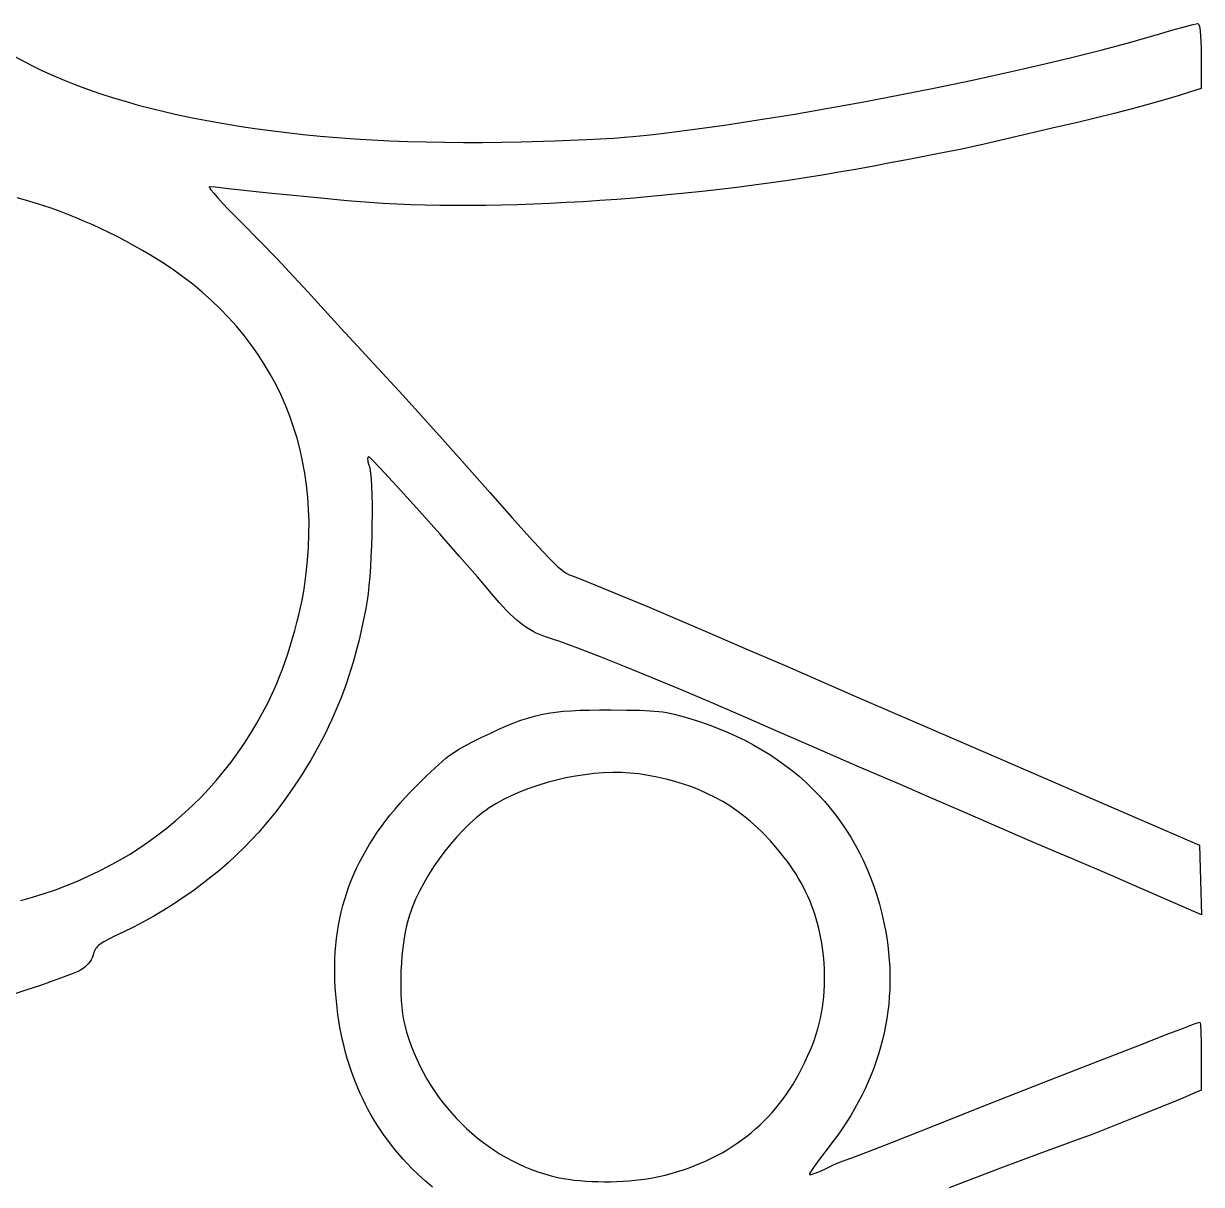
# Model space of a CAD drawing. Extents: x 45 to 6096, y -5796 to 395.
# Drawn here: x 4608 to 6096, y -1683 to -216 of the extents above; entities that cross this region are included whole.
import ezdxf

# ---------------------------------------------------------------- set-up
doc = ezdxf.new("R2010")
doc.units = 0

msp = doc.modelspace()

# ---------------------------------------------------------------- linework, layer by layer
at = {"layer": 'Layer 1'}
for p, q in [((6058.880255, -224.353205), (6074.501013, -219.931779)), ((6074.501013, -219.931779), (6085.880164, -216.92422)), ((6085.880164, -216.92422), (6089.479166, -216.101793)), ((6089.479166, -216.101793), (6091.4178, -215.814215)), ((6091.4178, -215.814215), (6091.924648, -215.963721)), ((6091.924648, -215.963721), (6092.40301, -216.414953)), ((6092.40301, -216.414953), (6092.852304, -217.171981)), ((6092.852304, -217.171981), (6093.271949, -218.238873)), ((6093.271949, -218.238873), (6094.019966, -221.318529)), ((6094.019966, -221.318529), (6094.64241, -225.686478)), ((6006.973925, -239.315592), (6024.162482, -234.490218)), ((6024.162482, -234.490218), (6040.6178, -229.704815)), ((6040.6178, -229.704815), (6058.880255, -224.353205)), ((6094.64241, -225.686478), (6095.134629, -231.375275)), ((6095.134629, -231.375275), (6095.491973, -238.417476)), ((5931.802942, -258.839481), (5970.58022, -249.05079)), ((5970.58022, -249.05079), (6006.973925, -239.315592)), ((6095.491973, -238.417476), (6095.709791, -246.845637)), ((6095.709791, -246.845637), (6095.78343, -256.692315)), ((4594.942635, -256.805174), (4618.2178, -268.995085)), ((5891.008347, -268.61074), (5931.802942, -258.839481)), ((6095.78343, -256.692315), (6095.78343, -297.967315)), ((4618.2178, -268.995085), (4631.392886, -275.365478)), ((4631.392886, -275.365478), (4645.018373, -281.528037)), ((4645.018373, -281.528037), (4659.088882, -287.48189)), ((5804.832232, -287.817253), (5848.562691, -278.293639)), ((5848.562691, -278.293639), (5891.008347, -268.61074)), ((4659.088882, -287.48189), (4673.599038, -293.226165)), ((4673.599038, -293.226165), (4688.543463, -298.75999)), ((5714.981925, -306.102915), (5760.183224, -297.110653)), ((5760.183224, -297.110653), (5804.832232, -287.817253)), ((4688.543463, -298.75999), (4703.91678, -304.082492)), ((4703.91678, -304.082492), (4719.713612, -309.192798)), ((4719.713612, -309.192798), (4735.928581, -314.090038)), ((5669.594591, -314.723111), (5714.981925, -306.102915)), ((6049.45441, -312.236204), (6029.969511, -317.680051)), ((6066.641765, -307.210935), (6049.45441, -312.236204)), ((6081.09903, -302.729815), (6066.641765, -307.210935)), ((6095.78343, -297.967315), (6081.09903, -302.729815)), ((4735.928581, -314.090038), (4752.556312, -318.773338)), ((4752.556312, -318.773338), (4769.591425, -323.241826)), ((4769.591425, -323.241826), (4787.028546, -327.494631)), ((5579.726842, -330.5636), (5624.387478, -322.900315)), ((5624.387478, -322.900315), (5669.594591, -314.723111)), ((6008.619618, -323.416903), (5985.837275, -329.321187)), ((6029.969511, -317.680051), (6008.619618, -323.416903)), ((4787.028546, -327.494631), (4804.862296, -331.530878)), ((4804.862296, -331.530878), (4823.087299, -335.349697)), ((4823.087299, -335.349697), (4841.698176, -338.950216)), ((4841.698176, -338.950216), (4860.689553, -342.331561)), ((4860.689553, -342.331561), (4880.05605, -345.49286)), ((5493.510029, -344.064708), (5535.978941, -337.64204)), ((5535.978941, -337.64204), (5579.726842, -330.5636)), ((5937.705434, -341.129766), (5913.22103, -346.782915)), ((5962.055032, -335.267332), (5937.705434, -341.129766)), ((5985.837275, -329.321187), (5962.055032, -335.267332)), ((4880.05605, -345.49286), (4899.792292, -348.433242)), ((4899.792292, -348.433242), (4919.8929, -351.151833)), ((4919.8929, -351.151833), (4940.352499, -353.647763)), ((4940.352499, -353.647763), (4961.16571, -355.920157)), ((4961.16571, -355.920157), (4982.327157, -357.968145)), ((5377.4398, -358.688815), (5395.33689, -356.78692)), ((5395.33689, -356.78692), (5413.874203, -354.659022)), ((5413.874203, -354.659022), (5452.686364, -349.760678)), ((5452.686364, -349.760678), (5493.510029, -344.064708)), ((5913.22103, -346.782915), (5857.21203, -359.780559)), ((4982.327157, -357.968145), (5003.831464, -359.790854)), ((5003.831464, -359.790854), (5025.673251, -361.387411)), ((5025.673251, -361.387411), (5047.847144, -362.756944)), ((5047.847144, -362.756944), (5070.347764, -363.898582)), ((5070.347764, -363.898582), (5093.169734, -364.811451)), ((5093.169734, -364.811451), (5116.307678, -365.49468)), ((5116.307678, -365.49468), (5139.756218, -365.947396)), ((5139.756218, -365.947396), (5163.509977, -366.168726)), ((5163.509977, -366.168726), (5187.563579, -366.1578)), ((5187.563579, -366.1578), (5211.911645, -365.913743)), ((5211.911645, -365.913743), (5236.5488, -365.435685)), ((5236.5488, -365.435685), (5278.431517, -364.046623)), ((5278.431517, -364.046623), (5318.900438, -362.359906)), ((5318.900438, -362.359906), (5353.416289, -360.524361)), ((5353.416289, -360.524361), (5367.023292, -359.597286)), ((5367.023292, -359.597286), (5377.4398, -358.688815)), ((5808.061564, -371.308525), (5793.265555, -374.415308)), ((5819.95543, -368.611015), (5808.061564, -371.308525)), ((5857.21203, -359.780559), (5819.95543, -368.611015)), ((5730.460105, -386.767986), (5700.89293, -392.423415)), ((5762.40853, -380.517215), (5730.460105, -386.767986)), ((5793.265555, -374.415308), (5762.40853, -380.517215)), ((5659.188724, -400.183601), (5638.065093, -403.853895)), ((5680.138385, -396.372908), (5659.188724, -400.183601)), ((5700.89293, -392.423415), (5680.138385, -396.372908)), ((5573.861852, -414.006402), (5552.253813, -417.099116)), ((5595.38051, -410.766895), (5573.861852, -414.006402)), ((5616.788639, -407.382193), (5595.38051, -410.766895)), ((5638.065093, -403.853895), (5616.788639, -407.382193)), ((4842.290388, -422.250231), (4842.249051, -422.431542)), ((4842.249051, -422.431542), (4842.518319, -423.142546)), ((4842.45243, -422.189115), (4842.290388, -422.250231)), ((4849.924832, -422.815433), (4842.45243, -422.189115)), ((4842.518319, -423.142546), (4844.393401, -425.872615)), ((4844.393401, -425.872615), (4847.914897, -430.183984)), ((4847.914897, -430.183984), (4852.920024, -435.881315)), ((4866.512968, -424.520754), (4849.924832, -422.815433)), ((4917.06493, -430.126615), (4866.512968, -424.520754)), ((4948.585607, -433.326391), (4917.06493, -430.126615)), ((5443.613041, -430.304832), (5421.912801, -432.483212)), ((5465.350782, -427.970065), (5443.613041, -430.304832)), ((5487.104877, -425.480512), (5465.350782, -427.970065)), ((5508.854178, -422.83777), (5487.104877, -425.480512)), ((5530.577539, -420.043438), (5508.854178, -422.83777)), ((5552.253813, -417.099116), (5530.577539, -420.043438)), ((4610.281604, -439.097315), (4599.422725, -436.078675)), ((4621.076754, -442.312599), (4610.281604, -439.097315)), ((4631.813041, -445.725837), (4621.076754, -442.312599)), ((4642.495336, -449.338335), (4631.813041, -445.725837)), ((4852.920024, -435.881315), (4859.246002, -442.769271)), ((4859.246002, -442.769271), (4866.73005, -450.652515)), ((4983.194418, -436.675009), (4948.585607, -433.326391)), ((5016.686985, -439.72598), (4983.194418, -436.675009)), ((5044.85893, -442.032815), (5016.686985, -439.72598)), ((5061.82872, -443.129526), (5044.85893, -442.032815)), ((5079.237804, -444.039475), (5061.82872, -443.129526)), ((5097.065036, -444.764261), (5079.237804, -444.039475)), ((5115.289268, -445.305482), (5097.065036, -444.764261)), ((5133.889353, -445.664738), (5115.289268, -445.305482)), ((5152.844145, -445.843627), (5133.889353, -445.664738)), ((5172.132495, -445.843747), (5152.844145, -445.843627)), ((5191.733258, -445.666698), (5172.132495, -445.843747)), ((5211.625286, -445.314078), (5191.733258, -445.666698)), ((5231.787432, -444.787486), (5211.625286, -445.314078)), ((5252.198549, -444.088521), (5231.787432, -444.787486)), ((5272.837491, -443.218781), (5252.198549, -444.088521)), ((5293.683109, -442.179866), (5272.837491, -443.218781)), ((5314.714257, -440.973373), (5293.683109, -442.179866)), ((5335.909788, -439.600903), (5314.714257, -440.973373)), ((5357.248555, -438.064053), (5335.909788, -439.600903)), ((5378.709411, -436.364422), (5357.248555, -438.064053)), ((5400.271209, -434.503609), (5378.709411, -436.364422)), ((5421.912801, -432.483212), (5400.271209, -434.503609)), ((4653.128507, -453.151403), (4642.495336, -449.338335)), ((4663.717422, -457.166347), (4653.128507, -453.151403)), ((4674.26695, -461.384477), (4663.717422, -457.166347)), ((4684.781959, -465.8071), (4674.26695, -461.384477)), ((4866.73005, -450.652515), (4875.209386, -459.335709)), ((4875.209386, -459.335709), (4884.52123, -468.623515)), ((4695.267319, -470.435524), (4684.781959, -465.8071)), ((4705.727897, -475.271057), (4695.267319, -470.435524)), ((4716.168563, -480.315008), (4705.727897, -475.271057)), ((4884.52123, -468.623515), (4905.505999, -489.949353)), ((4726.594184, -485.568684), (4716.168563, -480.315008)), ((4737.00963, -491.033393), (4726.594184, -485.568684)), ((4747.419769, -496.710443), (4737.00963, -491.033393)), ((4905.505999, -489.949353), (4927.97903, -513.321565)), ((4757.829469, -502.601143), (4747.419769, -496.710443)), ((4768.2436, -508.7068), (4757.829469, -502.601143)), ((4782.28656, -517.394958), (4768.2436, -508.7068)), ((4795.838851, -526.415437), (4782.28656, -517.394958)), ((4927.97903, -513.321565), (4949.261436, -535.875228)), ((4808.898148, -535.763368), (4795.838851, -526.415437)), ((4821.462125, -545.433882), (4808.898148, -535.763368)), ((4949.261436, -535.875228), (4966.67433, -554.745415)), ((4833.528458, -555.42211), (4821.462125, -545.433882)), ((4845.09482, -565.723184), (4833.528458, -555.42211)), ((4966.67433, -554.745415), (5009.090368, -601.179803)), ((4856.158887, -576.332235), (4845.09482, -565.723184)), ((4866.718333, -587.244394), (4856.158887, -576.332235)), ((4876.770832, -598.454792), (4866.718333, -587.244394)), ((4886.314059, -609.95856), (4876.770832, -598.454792)), ((4895.345689, -621.75083), (4886.314059, -609.95856)), ((5009.090368, -601.179803), (5035.26551, -629.64326)), ((4903.863396, -633.826734), (4895.345689, -621.75083)), ((4911.864855, -646.181401), (4903.863396, -633.826734)), ((5035.26551, -629.64326), (5060.73373, -657.139415)), ((4919.34774, -658.809964), (4911.864855, -646.181401)), ((4926.309726, -671.707553), (4919.34774, -658.809964)), ((5060.73373, -657.139415), (5086.75385, -685.391953)), ((4932.748488, -684.8693), (4926.309726, -671.707553)), ((4938.661699, -698.290336), (4932.748488, -684.8693)), ((4944.047036, -711.965793), (4938.661699, -698.290336)), ((5086.75385, -685.391953), (5114.411043, -715.87694)), ((4948.902171, -725.890801), (4944.047036, -711.965793)), ((4953.224781, -740.060491), (4948.902171, -725.890801)), ((5114.411043, -715.87694), (5140.431078, -744.873665)), ((4957.012539, -754.469996), (4953.224781, -740.060491)), ((4960.263119, -769.114446), (4957.012539, -754.469996)), ((5140.431078, -744.873665), (5161.53973, -768.661415)), ((4962.974198, -783.988972), (4960.263119, -769.114446)), ((5042.496507, -765.197356), (5042.429069, -766.42906)), ((5042.429069, -766.42906), (5042.566269, -767.939814)), ((5042.782537, -764.27726), (5042.496507, -765.197356)), ((5042.566269, -767.939814), (5042.894156, -769.697063)), ((5043.30111, -763.701327), (5042.782537, -764.27726)), ((5042.894156, -769.697063), (5044.06618, -773.820815)), ((5044.06618, -763.502115), (5043.30111, -763.701327)), ((5044.644222, -763.864449), (5044.06618, -763.502115)), ((5044.06618, -773.820815), (5044.638311, -775.585461)), ((5045.834943, -764.926451), (5044.644222, -763.864449)), ((5049.919262, -768.999472), (5045.834943, -764.926451)), ((5063.953239, -783.891634), (5049.919262, -768.999472)), ((5161.53973, -768.661415), (5196.756894, -808.759856)), ((4965.143448, -799.088706), (4962.974198, -783.988972)), ((5044.638311, -775.585461), (5045.164369, -777.882779)), ((5045.164369, -777.882779), (5046.080011, -783.95509)), ((5046.080011, -783.95509), (5046.816594, -791.797065)), ((5084.005455, -805.778736), (5063.953239, -783.891634)), ((4966.768546, -814.408779), (4965.143448, -799.088706)), ((5046.816594, -791.797065), (5047.377606, -801.168018)), ((5047.377606, -801.168018), (5047.766536, -811.827266)), ((4967.847164, -829.944322), (4966.768546, -814.408779)), ((5047.766536, -811.827266), (5047.986871, -823.534126)), ((5107.913255, -832.260915), (5084.005455, -805.778736)), ((5196.756894, -808.759856), (5225.021043, -840.682009)), ((4968.376979, -845.690466), (4967.847164, -829.944322)), ((5047.986871, -823.534126), (5048.0421, -836.047911)), ((5133.513983, -860.938306), (5107.913255, -832.260915)), ((4968.355664, -861.642343), (4968.376979, -845.690466)), ((5048.0421, -836.047911), (5047.935711, -849.12794)), ((5225.021043, -840.682009), (5247.229785, -865.367364)), ((4967.780894, -877.795084), (4968.355664, -861.642343)), ((5047.671193, -862.533527), (5047.252032, -876.023989)), ((5047.935711, -849.12794), (5047.671193, -862.533527)), ((5158.644983, -889.411046), (5133.513983, -860.938306)), ((4966.650344, -894.143819), (4967.780894, -877.795084)), ((5047.252032, -876.023989), (5046.681718, -889.358641)), ((5247.229785, -865.367364), (5264.28073, -883.755415)), ((5046.681718, -889.358641), (5045.963739, -902.296799)), ((5181.143601, -915.27927), (5158.644983, -889.411046)), ((5264.28073, -883.755415), (5271.152532, -890.881542)), ((5271.152532, -890.881542), (5277.071488, -896.785653)), ((4964.961687, -910.683681), (4966.650344, -894.143819)), ((5045.963739, -902.296799), (5045.101582, -914.59778)), ((5277.071488, -896.785653), (5282.149799, -901.585184)), ((5282.149799, -901.585184), (5286.499668, -905.397571)), ((5286.499668, -905.397571), (5290.233293, -908.340251)), ((4962.7126, -927.4098), (4964.961687, -910.683681)), ((5045.101582, -914.59778), (5044.098736, -926.020899)), ((5198.84718, -936.143115), (5181.143601, -915.27927)), ((5290.233293, -908.340251), (5293.462878, -910.530661)), ((5293.462878, -910.530661), (5296.300624, -912.086237)), ((5296.300624, -912.086237), (5298.85873, -913.124415)), ((5298.85873, -913.124415), (5310.896771, -917.645069)), ((5310.896771, -917.645069), (5331.836621, -926.072462)), ((4959.708908, -944.673796), (4961.36278, -935.830176)), ((4961.36278, -935.830176), (4962.7126, -927.4098)), ((5042.958689, -936.325472), (5041.68493, -945.270815)), ((5044.098736, -926.020899), (5042.958689, -936.325472)), ((5208.84733, -947.775737), (5198.84718, -936.143115)), ((5331.836621, -926.072462), (5360.348119, -937.848487)), ((4957.772497, -953.870894), (4959.708908, -944.673796)), ((5041.68493, -945.270815), (5039.979051, -955.340308)), ((5213.566321, -952.967377), (5208.84733, -947.775737)), ((5360.348119, -937.848487), (5395.101105, -952.41504)), ((5395.101105, -952.41504), (5478.010902, -987.687306)), ((4953.138093, -973.046467), (4955.575055, -963.351706)), ((4955.575055, -963.351706), (4957.772497, -953.870894)), ((5038.134953, -965.30952), (5036.15162, -975.180484)), ((5039.979051, -955.340308), (5038.134953, -965.30952)), ((5218.126602, -957.766598), (5213.566321, -952.967377)), ((5222.549683, -962.191423), (5218.126602, -957.766598)), ((5226.857075, -966.259875), (5222.549683, -962.191423)), ((5231.070287, -969.989975), (5226.857075, -966.259875)), ((4950.483121, -982.885413), (4953.138093, -973.046467)), ((5036.15162, -975.180484), (5034.028033, -984.955235)), ((5235.21083, -973.399745), (5231.070287, -969.989975)), ((5239.300213, -976.507208), (5235.21083, -973.399745)), ((5243.359948, -979.330386), (5239.300213, -976.507208)), ((5247.411542, -981.887302), (5243.359948, -979.330386)), ((5251.476508, -984.195977), (5247.411542, -981.887302)), ((4944.605187, -1002.7168), (4947.631649, -992.798779)), ((4947.631649, -992.798779), (4950.483121, -982.885413)), ((5031.763176, -994.635808), (5029.356031, -1004.224236)), ((5034.028033, -984.955235), (5031.763176, -994.635808)), ((5255.576355, -986.274433), (5251.476508, -984.195977)), ((5259.732592, -988.140694), (5255.576355, -986.274433)), ((5263.966731, -989.81278), (5259.732592, -988.140694)), ((5268.30028, -991.308715), (5263.966731, -989.81278)), ((5276.136195, -993.818837), (5268.30028, -991.308715)), ((5285.445253, -997.009148), (5276.136195, -993.818837)), ((5308.124686, -1005.286163), (5285.445253, -997.009148)), ((5478.010902, -987.687306), (5523.507392, -1007.276808)), ((4941.425247, -1012.569712), (4944.605187, -1002.7168)), ((5029.356031, -1004.224236), (5026.80558, -1013.722555)), ((5335.622354, -1015.851407), (5308.124686, -1005.286163)), ((5523.507392, -1007.276808), (5569.92473, -1027.424415)), ((4934.690969, -1031.801148), (4938.113337, -1022.287749)), ((4938.113337, -1022.287749), (4941.425247, -1012.569712)), ((5024.110807, -1023.132799), (5021.270692, -1032.457003)), ((5026.80558, -1013.722555), (5024.110807, -1023.132799)), ((5367.22203, -1028.416528), (5335.622354, -1015.851407)), ((4927.600896, -1049.934971), (4931.179652, -1041.040144)), ((4931.179652, -1041.040144), (4934.690969, -1031.801148)), ((5018.28422, -1041.6972), (5015.150373, -1050.855426)), ((5021.270692, -1032.457003), (5018.28422, -1041.6972)), ((5402.207487, -1042.693171), (5367.22203, -1028.416528)), ((5569.92473, -1027.424415), (5663.24013, -1068.004878)), ((4923.976212, -1058.415866), (4927.600896, -1049.934971)), ((5015.150373, -1050.855426), (5011.868132, -1059.933715)), ((5439.862499, -1058.392985), (5402.207487, -1042.693171)), ((4916.6751, -1073.8568), (4920.32711, -1066.413064)), ((4920.32711, -1066.413064), (4923.976212, -1058.415866)), ((5008.436481, -1068.934102), (5004.854403, -1077.85862)), ((5011.868132, -1059.933715), (5008.436481, -1068.934102)), ((5479.470839, -1075.227618), (5439.862499, -1058.392985)), ((5663.24013, -1068.004878), (5736.61273, -1099.655615)), ((4909.758986, -1087.180959), (4916.6751, -1073.8568)), ((5004.854403, -1077.85862), (5001.120879, -1086.709305)), ((5270.711975, -1087.520131), (5279.861919, -1086.18097)), ((5279.861919, -1086.18097), (5289.489745, -1085.140628)), ((5289.489745, -1085.140628), (5299.734397, -1084.369457)), ((5299.734397, -1084.369457), (5310.734822, -1083.837806)), ((5310.734822, -1083.837806), (5322.629963, -1083.516027)), ((5322.629963, -1083.516027), (5335.558768, -1083.37447)), ((5335.558768, -1083.37447), (5349.66018, -1083.383485)), ((5349.66018, -1083.383485), (5369.765916, -1083.56797)), ((5369.765916, -1083.56797), (5386.01143, -1083.89198)), ((5386.01143, -1083.89198), (5399.261782, -1084.457837)), ((5399.261782, -1084.457837), (5410.38203, -1085.367858)), ((5410.38203, -1085.367858), (5415.413697, -1085.983906)), ((5415.413697, -1085.983906), (5420.237235, -1086.724364)), ((5520.31628, -1092.908715), (5479.470839, -1075.227618)), ((4894.852394, -1112.949086), (4902.483006, -1100.212981)), ((4902.483006, -1100.212981), (4909.758986, -1087.180959)), ((4997.234893, -1095.48819), (4993.195426, -1104.197311)), ((5001.120879, -1086.709305), (4997.234893, -1095.48819)), ((5218.066889, -1103.490663), (5227.267394, -1099.735951)), ((5227.267394, -1099.735951), (5236.112109, -1096.457953)), ((5236.112109, -1096.457953), (5244.73998, -1093.627022)), ((5244.73998, -1093.627022), (5253.289951, -1091.213507)), ((5253.289951, -1091.213507), (5261.900968, -1089.18776)), ((5261.900968, -1089.18776), (5270.711975, -1087.520131)), ((5420.237235, -1086.724364), (5429.692455, -1088.629674)), ((5429.692455, -1088.629674), (5439.61275, -1091.186108)), ((5439.61275, -1091.186108), (5450.86318, -1094.495985)), ((5450.86318, -1094.495985), (5463.07947, -1098.400025)), ((5463.07947, -1098.400025), (5475.021511, -1102.594817)), ((5562.701521, -1111.561815), (5520.31628, -1092.908715)), ((5736.61273, -1099.655615), (5835.83153, -1142.518115)), ((4886.872381, -1125.385497), (4894.852394, -1112.949086)), ((4989.001461, -1112.838701), (4984.651982, -1121.414396)), ((4993.195426, -1104.197311), (4989.001461, -1112.838701)), ((5186.94118, -1117.911585), (5198.042727, -1112.548831)), ((5198.042727, -1112.548831), (5208.371648, -1107.75174)), ((5208.371648, -1107.75174), (5218.066889, -1103.490663)), ((5475.021511, -1102.594817), (5486.687122, -1107.078108)), ((5486.687122, -1107.078108), (5498.074123, -1111.847647)), ((5498.074123, -1111.847647), (5509.180334, -1116.90118)), ((5603.41233, -1129.321965), (5562.701521, -1111.561815)), ((4878.548201, -1137.518434), (4886.872381, -1125.385497)), ((4980.14597, -1129.92643), (4975.482408, -1138.376837)), ((4984.651982, -1121.414396), (4980.14597, -1129.92643)), ((5158.498099, -1132.76681), (5163.314672, -1129.985291)), ((5163.314672, -1129.985291), (5174.081475, -1124.267026)), ((5174.081475, -1124.267026), (5186.94118, -1117.911585)), ((5509.180334, -1116.90118), (5520.003573, -1122.236454)), ((5520.003573, -1122.236454), (5530.54166, -1127.851217)), ((5530.54166, -1127.851217), (5540.792414, -1133.743216)), ((5661.20728, -1154.424315), (5603.41233, -1129.321965)), ((4869.885084, -1149.344118), (4878.548201, -1137.518434)), ((4975.482408, -1138.376837), (4970.660279, -1146.767652)), ((5136.595351, -1148.479511), (5140.975898, -1144.881186)), ((5140.975898, -1144.881186), (5145.269243, -1141.575285)), ((5145.269243, -1141.575285), (5149.562588, -1138.497276)), ((5149.562588, -1138.497276), (5153.943139, -1135.582628)), ((5153.943139, -1135.582628), (5158.498099, -1132.76681)), ((5540.792414, -1133.743216), (5550.753656, -1139.910199)), ((5550.753656, -1139.910199), (5560.423203, -1146.349912)), ((5835.83153, -1142.518115), (5895.958068, -1168.612653)), ((4851.562975, -1172.058617), (4860.888265, -1160.858772)), ((4860.888265, -1160.858772), (4869.885084, -1149.344118)), ((4965.678564, -1155.100909), (4960.536247, -1163.378643)), ((4970.660279, -1146.767652), (4965.678564, -1155.100909)), ((5116.457052, -1167.087662), (5127.223832, -1156.811554)), ((5127.223832, -1156.811554), (5136.595351, -1148.479511)), ((5560.423203, -1146.349912), (5569.798876, -1153.060104)), ((5569.798876, -1153.060104), (5578.878494, -1160.03852)), ((5578.878494, -1160.03852), (5587.659877, -1167.282909)), ((5683.99031, -1164.085731), (5661.20728, -1154.424315)), ((4841.914447, -1182.939874), (4851.562975, -1172.058617)), ((4955.23231, -1171.602888), (4949.765736, -1179.775679)), ((4960.536247, -1163.378643), (4955.23231, -1171.602888)), ((5103.59738, -1179.824085), (5116.457052, -1167.087662)), ((5269.329309, -1175.222871), (5257.695823, -1178.769649)), ((5281.140691, -1172.079557), (5269.329309, -1175.222871)), ((5293.0666, -1169.35424), (5281.140691, -1172.079557)), ((5305.043668, -1167.061455), (5293.0666, -1169.35424)), ((5317.008528, -1165.215735), (5305.043668, -1167.061455)), ((5328.897811, -1163.831615), (5317.008528, -1165.215735)), ((5340.64815, -1162.923628), (5328.897811, -1163.831615)), ((5352.196176, -1162.50631), (5340.64815, -1162.923628)), ((5363.478522, -1162.594193), (5352.196176, -1162.50631)), ((5374.431819, -1163.201811), (5363.478522, -1162.594193)), ((5384.9927, -1164.3437), (5374.431819, -1163.201811)), ((5396.899497, -1166.162573), (5384.9927, -1164.3437)), ((5408.511537, -1168.346541), (5396.899497, -1166.162573)), ((5419.831729, -1170.89793), (5408.511537, -1168.346541)), ((5430.862978, -1173.819066), (5419.831729, -1170.89793)), ((5441.608193, -1177.112273), (5430.862978, -1173.819066)), ((5587.659877, -1167.282909), (5596.140843, -1174.791018)), ((5596.140843, -1174.791018), (5604.319213, -1182.560594)), ((5716.670443, -1178.13759), (5683.99031, -1164.085731)), ((5895.958068, -1168.612653), (5984.65953, -1207.208715)), ((4831.947912, -1193.498765), (4841.914447, -1182.939874)), ((4944.135507, -1187.89905), (4938.340606, -1195.975036)), ((4949.765736, -1179.775679), (4944.135507, -1187.89905)), ((5089.829113, -1194.22255), (5096.58364, -1187.013689)), ((5096.58364, -1187.013689), (5103.59738, -1179.824085)), ((5235.216008, -1187.015459), (5224.496416, -1191.685424)), ((5246.3036, -1182.705357), (5235.216008, -1187.015459)), ((5257.695823, -1178.769649), (5246.3036, -1182.705357)), ((5452.07028, -1180.779876), (5441.608193, -1177.112273)), ((5462.252147, -1184.824202), (5452.07028, -1180.779876)), ((5472.1567, -1189.247575), (5462.252147, -1184.824202)), ((5481.786847, -1194.052321), (5472.1567, -1189.247575)), ((5604.319213, -1182.560594), (5612.192805, -1190.589385)), ((5612.192805, -1190.589385), (5619.759439, -1198.875137)), ((5754.857244, -1194.719537), (5716.670443, -1178.13759)), ((4811.081756, -1213.634332), (4821.668605, -1203.73151)), ((4821.668605, -1203.73151), (4831.947912, -1193.498765)), ((4932.380016, -1204.005671), (4926.252717, -1211.992989)), ((4938.340606, -1195.975036), (4932.380016, -1204.005671)), ((5077.092762, -1208.70996), (5083.332566, -1201.453647)), ((5083.332566, -1201.453647), (5089.829113, -1194.22255)), ((5200.30908, -1204.500984), (5196.182168, -1207.169545)), ((5204.4147, -1202.0468), (5200.30908, -1204.500984)), ((5214.20819, -1196.700715), (5204.4147, -1202.0468)), ((5224.496416, -1191.685424), (5214.20819, -1196.700715)), ((5491.145495, -1199.240764), (5481.786847, -1194.052321)), ((5500.235551, -1204.815231), (5491.145495, -1199.240764)), ((5509.059922, -1210.778047), (5500.235551, -1204.815231)), ((5619.759439, -1198.875137), (5627.016935, -1207.415599)), ((5794.16028, -1211.971215), (5754.857244, -1194.719537)), ((4800.192599, -1223.203452), (4811.081756, -1213.634332)), ((4919.957695, -1219.939026), (4913.49393, -1227.845815)), ((4926.252717, -1211.992989), (4919.957695, -1219.939026)), ((5065.378444, -1223.310151), (5071.108467, -1215.994468)), ((5071.108467, -1215.994468), (5077.092762, -1208.70996)), ((5179.593847, -1219.81024), (5171.343866, -1227.186339)), ((5187.890916, -1213.114333), (5179.593847, -1219.81024)), ((5192.040576, -1210.043616), (5187.890916, -1213.114333)), ((5196.182168, -1207.169545), (5192.040576, -1210.043616)), ((5517.621515, -1217.131536), (5509.059922, -1210.778047)), ((5525.923238, -1223.878025), (5517.621515, -1217.131536)), ((5627.016935, -1207.415599), (5633.963111, -1216.208516)), ((5633.963111, -1216.208516), (5640.595787, -1225.251637)), ((5873.435843, -1246.201603), (5794.16028, -1211.971215)), ((5984.65953, -1207.208715), (6093.80053, -1254.436815)), ((4777.528288, -1241.325471), (4789.006366, -1232.435091)), ((4789.006366, -1232.435091), (4800.192599, -1223.203452)), ((4913.49393, -1227.845815), (4904.917035, -1237.842202)), ((5054.676274, -1238.04696), (5059.901458, -1230.659989)), ((5059.901458, -1230.659989), (5065.378444, -1223.310151)), ((5163.193874, -1235.171706), (5155.196776, -1243.695416)), ((5171.343866, -1227.186339), (5163.193874, -1235.171706)), ((5533.967997, -1231.019837), (5525.923238, -1223.878025)), ((5541.7587, -1238.5593), (5533.967997, -1231.019837)), ((5640.595787, -1225.251637), (5646.912783, -1234.542709)), ((5646.912783, -1234.542709), (5652.911919, -1244.07948)), ((4753.717533, -1258.067338), (4765.7636, -1249.870812)), ((4765.7636, -1249.870812), (4777.528288, -1241.325471)), ((4895.870991, -1247.727561), (4886.37963, -1257.483865)), ((4904.917035, -1237.842202), (4895.870991, -1247.727561)), ((5044.97637, -1252.944222), (5049.701657, -1245.474044)), ((5049.701657, -1245.474044), (5054.676274, -1238.04696)), ((5155.196776, -1243.695416), (5147.405475, -1252.686543)), ((5551.531553, -1248.85988), (5541.7587, -1238.5593)), ((5560.614914, -1259.237199), (5551.531553, -1248.85988)), ((5652.911919, -1244.07948), (5658.591012, -1253.859695)), ((5908.013557, -1260.972798), (5873.435843, -1246.201603)), ((4741.395319, -1265.911268), (4753.717533, -1258.067338)), ((4886.37963, -1257.483865), (4876.466789, -1267.093092)), ((5036.268849, -1268.025773), (5040.49918, -1260.460471)), ((5040.49918, -1260.460471), (5044.97637, -1252.944222)), ((5139.872875, -1262.074162), (5132.651879, -1271.787348)), ((5147.405475, -1252.686543), (5139.872875, -1262.074162)), ((5569.016922, -1269.712184), (5560.614914, -1259.237199)), ((5658.591012, -1253.859695), (5663.947883, -1263.881104)), ((5663.947883, -1263.881104), (5668.980351, -1274.141452)), ((5933.06628, -1271.502415), (5908.013557, -1260.972798)), ((6093.80053, -1254.436815), (6094.99115, -1298.489915)), ((4715.943381, -1280.526229), (4728.802191, -1273.398824)), ((4728.802191, -1273.398824), (4741.395319, -1265.911268)), ((4866.156302, -1276.537216), (4855.472002, -1285.798212)), ((4876.466789, -1267.093092), (4866.156302, -1276.537216)), ((5028.543828, -1283.315448), (5032.284144, -1275.643105)), ((5032.284144, -1275.643105), (5036.268849, -1268.025773)), ((5132.651879, -1271.787348), (5125.795389, -1281.755176)), ((5572.964962, -1274.992842), (5569.016922, -1269.712184)), ((5576.745716, -1280.305766), (5572.964962, -1274.992842)), ((5668.980351, -1274.141452), (5673.686236, -1284.638488)), ((5982.576318, -1292.784803), (5933.06628, -1271.502415)), ((4675.825187, -1299.709742), (4689.449647, -1293.685466)), ((4689.449647, -1293.685466), (4702.824122, -1287.289702)), ((4702.824122, -1287.289702), (4715.943381, -1280.526229)), ((4844.437725, -1294.858058), (4833.077305, -1303.698728)), ((4855.472002, -1285.798212), (4844.437725, -1294.858058)), ((5021.791423, -1298.837085), (5025.046666, -1291.045782)), ((5025.046666, -1291.045782), (5028.543828, -1283.315448)), ((5119.356311, -1291.90672), (5113.387547, -1302.171055)), ((5125.795389, -1281.755176), (5119.356311, -1291.90672)), ((5580.3602, -1285.65357), (5576.745716, -1280.305766)), ((5583.809434, -1291.038872), (5580.3602, -1285.65357)), ((5587.094433, -1296.464286), (5583.809434, -1291.038872)), ((5673.686236, -1284.638488), (5678.063357, -1295.369958)), ((6011.089291, -1305.156129), (5982.576318, -1292.784803)), ((4647.847244, -1310.628716), (4661.955975, -1305.358752)), ((4661.955975, -1305.358752), (4675.825187, -1299.709742)), ((4833.077305, -1303.698728), (4821.414576, -1312.302197)), ((5016.00175, -1314.614519), (5018.776862, -1306.692337)), ((5018.776862, -1306.692337), (5021.791423, -1298.837085)), ((5113.387547, -1302.171055), (5107.942, -1312.477255)), ((5590.216215, -1301.932431), (5587.094433, -1296.464286)), ((5593.175798, -1307.445921), (5590.216215, -1301.932431)), ((5595.974199, -1313.007372), (5593.175798, -1307.445921)), ((5678.063357, -1295.369958), (5682.109534, -1306.333611)), ((5682.109534, -1306.333611), (5685.822585, -1317.527192)), ((6037.44428, -1316.746115), (6011.089291, -1305.156129)), ((6094.99115, -1298.489915), (6096.18178, -1342.543015)), ((4604.136256, -1324.126552), (4618.932152, -1320.016394)), ((4618.932152, -1320.016394), (4633.504225, -1315.515856)), ((4633.504225, -1315.515856), (4647.847244, -1310.628716)), ((4809.473373, -1320.650441), (4797.277531, -1328.725436)), ((4821.414576, -1312.302197), (4809.473373, -1320.650441)), ((5011.164928, -1330.671585), (5013.464851, -1322.606608)), ((5013.464851, -1322.606608), (5016.00175, -1314.614519)), ((5103.072575, -1322.754397), (5098.832173, -1332.931553)), ((5107.942, -1312.477255), (5103.072575, -1322.754397)), ((5598.612436, -1318.619402), (5595.974199, -1313.007372)), ((5601.091525, -1324.284625), (5598.612436, -1318.619402)), ((5603.412484, -1330.005658), (5601.091525, -1324.284625)), ((5685.822585, -1317.527192), (5689.20033, -1328.94845)), ((6096.18178, -1342.543015), (6037.44428, -1316.746115)), ((4784.850883, -1336.509157), (4772.217265, -1343.98358)), ((4797.277531, -1328.725436), (4784.850883, -1336.509157)), ((5007.271072, -1347.03212), (5009.100747, -1338.812429)), ((5009.100747, -1338.812429), (5011.164928, -1330.671585)), ((5096.964389, -1337.960473), (5095.2737, -1342.9378)), ((5098.832173, -1332.931553), (5096.964389, -1337.960473)), ((5605.576331, -1335.785117), (5603.412484, -1330.005658)), ((5607.584083, -1341.625619), (5605.576331, -1335.785117)), ((5689.20033, -1328.94845), (5692.240588, -1340.595132)), ((4759.40051, -1351.13068), (4746.424454, -1357.932434)), ((4772.217265, -1343.98358), (4759.40051, -1351.13068)), ((5005.674668, -1355.333637), (5007.271072, -1347.03212)), ((5093.148838, -1350.070111), (5091.241401, -1357.859357)), ((5095.2737, -1342.9378), (5093.148838, -1350.070111)), ((5609.436757, -1347.529779), (5607.584083, -1341.625619)), ((5611.13537, -1353.500213), (5609.436757, -1347.529779)), ((5612.680941, -1359.539537), (5611.13537, -1353.500213)), ((5692.240588, -1340.595132), (5694.94118, -1352.464985)), ((5694.94118, -1352.464985), (5696.816703, -1361.908245)), ((4723.359287, -1369.031011), (4715.372958, -1373.002871)), ((4733.31293, -1364.370815), (4723.359287, -1369.031011)), ((4746.424454, -1357.932434), (4733.31293, -1364.370815)), ((5003.176731, -1372.194068), (5004.3103, -1363.71996)), ((5004.3103, -1363.71996), (5005.674668, -1355.333637)), ((5089.554879, -1366.209032), (5088.092761, -1375.022631)), ((5091.241401, -1357.859357), (5089.554879, -1366.209032)), ((5614.074485, -1365.650368), (5612.680941, -1359.539537)), ((5615.317022, -1371.835322), (5614.074485, -1365.650368)), ((5696.816703, -1361.908245), (5698.425164, -1371.335591)), ((4699.623238, -1383.901048), (4698.542977, -1385.355609)), ((4700.938951, -1382.462764), (4699.623238, -1383.901048)), ((4702.518603, -1381.01983), (4700.938951, -1382.462764)), ((4704.39068, -1379.551315), (4702.518603, -1381.01983)), ((4709.126052, -1376.453828), (4704.39068, -1379.551315)), ((4715.372958, -1373.002871), (4709.126052, -1376.453828)), ((5001.597053, -1389.417557), (5002.272728, -1380.75894)), ((5002.272728, -1380.75894), (5003.176731, -1372.194068)), ((5086.858533, -1384.203648), (5085.855686, -1393.655577)), ((5088.092761, -1375.022631), (5086.858533, -1384.203648)), ((5616.409567, -1378.097014), (5615.317022, -1371.835322)), ((5617.35314, -1384.438062), (5616.409567, -1378.097014)), ((5698.425164, -1371.335591), (5699.766928, -1380.745063)), ((5699.766928, -1380.745063), (5700.842356, -1390.134696)), ((4692.909241, -1399.122204), (4691.244225, -1401.677085)), ((4694.295204, -1396.567322), (4692.909241, -1399.122204)), ((4695.346304, -1394.086854), (4694.295204, -1396.567322)), ((4696.00673, -1391.755215), (4695.346304, -1394.086854)), ((4696.430045, -1390.026251), (4696.00673, -1391.755215)), ((4696.974866, -1388.397281), (4696.430045, -1390.026251)), ((4697.669682, -1386.847377), (4696.974866, -1388.397281)), ((4698.542977, -1385.355609), (4697.669682, -1386.847377)), ((5000.92575, -1407.027941), (5001.148472, -1398.172898)), ((5001.148472, -1398.172898), (5001.597053, -1389.417557)), ((5085.855686, -1393.655577), (5085.087707, -1403.281913)), ((5618.148755, -1390.86108), (5617.35314, -1384.438062)), ((5618.797432, -1397.368686), (5618.148755, -1390.86108)), ((5619.300188, -1403.963494), (5618.797432, -1397.368686)), ((5700.842356, -1390.134696), (5701.651812, -1399.50253)), ((4678.217967, -1412.98713), (4670.154792, -1416.490887)), ((4681.004824, -1411.575964), (4678.217967, -1412.98713)), ((4682.90983, -1410.408315), (4681.004824, -1411.575964)), ((4685.132958, -1408.597581), (4682.90983, -1410.408315)), ((4687.300273, -1406.489188), (4685.132958, -1408.597581)), ((4689.355966, -1404.157551), (4687.300273, -1406.489188)), ((4691.244225, -1401.677085), (4689.355966, -1404.157551)), ((5000.927651, -1415.985667), (5000.92575, -1407.027941)), ((5084.558085, -1412.98615), (5084.270309, -1422.671782)), ((5085.087707, -1403.281913), (5084.558085, -1412.98615)), ((5619.65804, -1410.648122), (5619.300188, -1403.963494)), ((5619.9431, -1424.2973), (5619.65804, -1410.648122)), ((5701.651812, -1399.50253), (5702.19566, -1408.846601)), ((5702.19566, -1408.846601), (5702.474263, -1418.164949)), ((4645.163272, -1425.880232), (4628.859311, -1431.56932)), ((4659.032496, -1420.821338), (4645.163272, -1425.880232)), ((4670.154792, -1416.490887), (4659.032496, -1420.821338)), ((5001.152939, -1425.049055), (5000.927651, -1415.985667)), ((5001.60038, -1434.221085), (5001.152939, -1425.049055)), ((5084.270309, -1422.671782), (5084.227866, -1432.242304)), ((5619.783513, -1431.706481), (5619.9431, -1424.2973)), ((5702.487984, -1427.45561), (5702.237186, -1436.716623)), ((5702.474263, -1418.164949), (5702.487984, -1427.45561)), ((4610.432804, -1437.790353), (4568.460918, -1451.435253)), ((4628.859311, -1431.56932), (4610.432804, -1437.790353)), ((5002.199176, -1442.878706), (5001.60038, -1434.221085)), ((5002.953777, -1451.438581), (5002.199176, -1442.878706)), ((5084.227866, -1432.242304), (5084.434246, -1441.60121)), ((5084.434246, -1441.60121), (5084.892937, -1450.651994)), ((5618.927164, -1445.9737), (5619.447774, -1438.922064)), ((5619.447774, -1438.922064), (5619.783513, -1431.706481)), ((5702.237186, -1436.716623), (5701.722234, -1445.946025)), ((5003.864183, -1459.90064), (5002.953777, -1451.438581)), ((5084.892937, -1450.651994), (5085.607427, -1459.29815)), ((5617.296448, -1459.703727), (5618.212962, -1452.891037)), ((5618.212962, -1452.891037), (5618.927164, -1445.9737)), ((5700.943489, -1455.141855), (5699.901316, -1464.302149)), ((5701.722234, -1445.946025), (5700.943489, -1455.141855)), ((5004.930394, -1468.264809), (5003.864183, -1459.90064)), ((5006.152409, -1476.531016), (5004.930394, -1468.264809)), ((5085.607427, -1459.29815), (5086.581206, -1467.443174)), ((5086.581206, -1467.443174), (5087.81776, -1474.990559)), ((5613.245825, -1479.8104), (5614.8216, -1473.133758)), ((5614.8216, -1473.133758), (5616.168901, -1466.441417)), ((5616.168901, -1466.441417), (5617.296448, -1459.703727)), ((5698.596078, -1473.424947), (5697.028138, -1482.508285)), ((5699.901316, -1464.302149), (5698.596078, -1473.424947)), ((5007.53023, -1484.699188), (5006.152409, -1476.531016)), ((5009.063855, -1492.769253), (5007.53023, -1484.699188)), ((5087.81776, -1474.990559), (5089.32058, -1481.8438)), ((5089.32058, -1481.8438), (5091.747094, -1490.685035)), ((5609.373971, -1493.235183), (5611.432856, -1486.500992)), ((5611.432856, -1486.500992), (5613.245825, -1479.8104)), ((5697.028138, -1482.508285), (5695.19786, -1491.550202)), ((6051.725736, -1493.783088), (6073.41123, -1485.467335)), ((6073.41123, -1485.467335), (6088.325049, -1479.904907)), ((6088.325049, -1479.904907), (6094.19758, -1477.877135)), ((6094.19758, -1477.877135), (6094.493686, -1478.758478)), ((6094.493686, -1478.758478), (6094.78049, -1481.281582)), ((6094.78049, -1481.281582), (6095.288986, -1490.527535)), ((5010.753285, -1500.741138), (5009.063855, -1492.769253)), ((5012.598519, -1508.614772), (5010.753285, -1500.741138)), ((5091.747094, -1490.685035), (5094.482384, -1499.418793)), ((5094.482384, -1499.418793), (5097.518965, -1508.037589)), ((5604.483575, -1506.952962), (5607.060451, -1500.042623)), ((5607.060451, -1500.042623), (5609.373971, -1493.235183)), ((5693.105606, -1500.548735), (5690.751741, -1509.501923)), ((5695.19786, -1491.550202), (5693.105606, -1500.548735)), ((6025.53818, -1504.070835), (6051.725736, -1493.783088)), ((6095.288986, -1490.527535), (6095.648654, -1504.163913)), ((5014.599559, -1516.39008), (5012.598519, -1508.614772)), ((5016.756403, -1524.066992), (5014.599559, -1516.39008)), ((5097.518965, -1508.037589), (5100.849351, -1516.533938)), ((5100.849351, -1516.533938), (5104.466058, -1524.900354)), ((5598.504873, -1521.200936), (5601.634622, -1513.99585)), ((5601.634622, -1513.99585), (5604.483575, -1506.952962)), ((5690.751741, -1509.501923), (5688.136626, -1518.407802)), ((5960.400743, -1529.32201), (6025.53818, -1504.070835)), ((6095.648654, -1504.163913), (6095.78508, -1520.739635)), ((5019.069051, -1531.645435), (5016.756403, -1524.066992)), ((5021.537505, -1539.125335), (5019.069051, -1531.645435)), ((5104.466058, -1524.900354), (5108.3616, -1533.129353)), ((5108.3616, -1533.129353), (5112.528492, -1541.213448)), ((5591.3681, -1536.2163), (5595.085605, -1528.597869)), ((5595.085605, -1528.597869), (5598.504873, -1521.200936)), ((5685.260627, -1527.264412), (5682.124105, -1536.06979)), ((5688.136626, -1518.407802), (5685.260627, -1527.264412)), ((5897.34718, -1553.680235), (5960.400743, -1529.32201)), ((6095.78508, -1520.739635), (6095.78508, -1563.999035)), ((5024.161763, -1546.506621), (5021.537505, -1539.125335)), ((5026.941825, -1553.78922), (5024.161763, -1546.506621)), ((5112.528492, -1541.213448), (5116.959249, -1549.145155)), ((5584.114462, -1549.75359), (5587.824304, -1543.061029)), ((5587.824304, -1543.061029), (5591.3681, -1536.2163)), ((5678.727425, -1544.821973), (5675.07095, -1553.519)), ((5682.124105, -1536.06979), (5678.727425, -1544.821973)), ((5029.877693, -1560.97306), (5026.941825, -1553.78922)), ((5032.969364, -1568.058068), (5029.877693, -1560.97306)), ((5116.959249, -1549.145155), (5121.646386, -1556.916988)), ((5121.646386, -1556.916988), (5126.582417, -1564.521461)), ((5572.002462, -1568.90808), (5576.20216, -1562.678132)), ((5576.20216, -1562.678132), (5580.239954, -1556.292963)), ((5580.239954, -1556.292963), (5584.114462, -1549.75359)), ((5671.155042, -1562.158908), (5666.980066, -1570.739735)), ((5675.07095, -1553.519), (5671.155042, -1562.158908)), ((5826.455605, -1581.75911), (5897.34718, -1553.680235)), ((5036.216841, -1575.044172), (5032.969364, -1568.058068)), ((5039.620122, -1581.931298), (5036.216841, -1575.044172)), ((5126.582417, -1564.521461), (5131.759859, -1571.951091)), ((5131.759859, -1571.951091), (5137.171225, -1579.198391)), ((5563.122873, -1580.89824), (5567.642239, -1574.981788)), ((5567.642239, -1574.981788), (5572.002462, -1568.90808)), ((5666.980066, -1570.739735), (5662.546384, -1579.259519)), ((6072.626081, -1574.160422), (6054.131914, -1581.814988)), ((6085.06948, -1568.761535), (6072.626081, -1574.160422)), ((6095.78508, -1563.999035), (6085.06948, -1568.761535)), ((5043.179207, -1588.719376), (5039.620122, -1581.931298)), ((5046.894097, -1595.408332), (5043.179207, -1588.719376)), ((5137.171225, -1579.198391), (5142.80903, -1586.255876)), ((5142.80903, -1586.255876), (5148.665789, -1593.11606)), ((5548.623718, -1597.693884), (5553.612232, -1592.255306)), ((5553.612232, -1592.255306), (5558.445744, -1586.656419)), ((5558.445744, -1586.656419), (5563.122873, -1580.89824)), ((5657.85436, -1587.716298), (5652.904358, -1596.10811)), ((5662.546384, -1579.259519), (5657.85436, -1587.716298)), ((5742.16918, -1615.195835), (5826.455605, -1581.75911)), ((6054.131914, -1581.814988), (6006.637255, -1600.858785)), ((5050.764792, -1601.998094), (5046.894097, -1595.408332)), ((5054.791291, -1608.488589), (5050.764792, -1601.998094)), ((5148.665789, -1593.11606), (5154.734018, -1599.771459)), ((5154.734018, -1599.771459), (5161.00623, -1606.214587)), ((5161.00623, -1606.214587), (5167.474941, -1612.43796)), ((5538.187205, -1608.086046), (5543.481582, -1602.971137)), ((5543.481582, -1602.971137), (5548.623718, -1597.693884)), ((5647.69674, -1604.432993), (5642.23187, -1612.688984)), ((5652.904358, -1596.10811), (5647.69674, -1604.432993)), ((6006.637255, -1600.858785), (5957.877458, -1619.828182)), ((5058.973594, -1614.879744), (5054.791291, -1608.488589)), ((5063.311702, -1621.171489), (5058.973594, -1614.879744)), ((5067.805614, -1627.363749), (5063.311702, -1621.171489)), ((5167.474941, -1612.43796), (5174.132666, -1618.43409)), ((5174.132666, -1618.43409), (5180.97192, -1624.195494)), ((5515.5149, -1626.9019), (5521.404435, -1622.446539)), ((5521.404435, -1622.446539), (5527.147251, -1617.824764)), ((5527.147251, -1617.824764), (5532.741968, -1613.037594)), ((5532.741968, -1613.037594), (5538.187205, -1608.086046)), ((5636.510111, -1620.874121), (5630.531827, -1628.986442)), ((5642.23187, -1612.688984), (5636.510111, -1620.874121)), ((5705.563692, -1629.73139), (5742.16918, -1615.195835)), ((5957.877458, -1619.828182), (5937.801869, -1627.389748)), ((5072.455331, -1633.456452), (5067.805614, -1627.363749)), ((5077.260852, -1639.449527), (5072.455331, -1633.456452)), ((5180.97192, -1624.195494), (5187.985217, -1629.714686)), ((5187.985217, -1629.714686), (5195.165072, -1634.98418)), ((5195.165072, -1634.98418), (5202.504, -1639.996492)), ((5496.979787, -1639.259331), (5503.301195, -1635.309314)), ((5503.301195, -1635.309314), (5509.480027, -1631.189831)), ((5509.480027, -1631.189831), (5515.5149, -1626.9019)), ((5624.29738, -1637.023985), (5614.611168, -1649.717791)), ((5630.531827, -1628.986442), (5624.29738, -1637.023985)), ((5675.246179, -1641.588048), (5705.563692, -1629.73139)), ((5923.14448, -1632.658435), (5892.101421, -1643.907354)), ((5937.801869, -1627.389748), (5923.14448, -1632.658435)), ((5082.222178, -1645.3429), (5077.260852, -1639.449527)), ((5087.339307, -1651.136499), (5082.222178, -1645.3429)), ((5092.612242, -1656.830251), (5087.339307, -1651.136499)), ((5202.504, -1639.996492), (5209.994517, -1644.744136)), ((5209.994517, -1644.744136), (5217.629136, -1649.219627)), ((5217.629136, -1649.219627), (5225.400373, -1653.415479)), ((5470.295992, -1653.344401), (5477.173904, -1650.082419)), ((5477.173904, -1650.082419), (5483.914761, -1646.646901)), ((5483.914761, -1646.646901), (5490.517182, -1643.038866)), ((5490.517182, -1643.038866), (5496.979787, -1639.259331)), ((5614.611168, -1649.717791), (5606.93413, -1660.290785)), ((5646.12548, -1652.502135), (5654.379241, -1649.575174)), ((5654.379241, -1649.575174), (5675.246179, -1641.588048)), ((5892.101421, -1643.907354), (5842.380455, -1662.52326)), ((5098.04098, -1662.424085), (5092.612242, -1656.830251)), ((5106.698214, -1670.95747), (5098.04098, -1662.424085)), ((5225.400373, -1653.415479), (5233.300743, -1657.324207)), ((5233.300743, -1657.324207), (5241.32276, -1660.938326)), ((5241.32276, -1660.938326), (5249.45894, -1664.250351)), ((5249.45894, -1664.250351), (5257.701797, -1667.252796)), ((5426.227677, -1669.215088), (5433.898927, -1667.01568)), ((5433.898927, -1667.01568), (5441.441406, -1664.636634)), ((5441.441406, -1664.636634), (5448.853733, -1662.078965)), ((5448.853733, -1662.078965), (5456.134526, -1659.343692)), ((5456.134526, -1659.343692), (5463.282406, -1656.431831)), ((5463.282406, -1656.431831), (5470.295992, -1653.344401)), ((5604.104849, -1664.444794), (5602.084818, -1667.663979)), ((5606.93413, -1660.290785), (5604.104849, -1664.444794)), ((5607.926299, -1668.972446), (5614.722775, -1666.18192)), ((5614.722775, -1666.18192), (5622.70988, -1662.424015)), ((5622.70988, -1662.424015), (5631.000853, -1658.529678)), ((5631.000853, -1658.529678), (5638.138393, -1655.379481)), ((5638.138393, -1655.379481), (5643.415575, -1653.271081)), ((5643.415575, -1653.271081), (5645.13562, -1652.700573)), ((5645.13562, -1652.700573), (5646.12548, -1652.502135)), ((5842.380455, -1662.52326), (5777.479002, -1687.241129)), ((5115.432781, -1679.010653), (5106.698214, -1670.95747)), ((5124.284795, -1686.605725), (5115.432781, -1679.010653)), ((5257.701797, -1667.252796), (5266.043846, -1669.938176)), ((5266.043846, -1669.938176), (5274.477602, -1672.299006)), ((5274.477602, -1672.299006), (5282.99558, -1674.3278)), ((5282.99558, -1674.3278), (5289.429877, -1675.583634)), ((5289.429877, -1675.583634), (5296.202526, -1676.672618)), ((5296.202526, -1676.672618), (5303.270505, -1677.595333)), ((5303.270505, -1677.595333), (5310.590792, -1678.352361)), ((5310.590792, -1678.352361), (5318.120368, -1678.944282)), ((5318.120368, -1678.944282), (5325.816209, -1679.371678)), ((5325.816209, -1679.371678), (5333.635295, -1679.635131)), ((5333.635295, -1679.635131), (5341.534605, -1679.735222)), ((5341.534605, -1679.735222), (5349.471117, -1679.672532)), ((5349.471117, -1679.672532), (5357.40181, -1679.447643)), ((5357.40181, -1679.447643), (5365.283663, -1679.061135)), ((5365.283663, -1679.061135), (5373.073655, -1678.513591)), ((5373.073655, -1678.513591), (5380.728764, -1677.805592)), ((5380.728764, -1677.805592), (5388.205968, -1676.937718)), ((5388.205968, -1676.937718), (5395.462247, -1675.910552)), ((5395.462247, -1675.910552), (5402.45458, -1674.724675)), ((5402.45458, -1674.724675), (5402.4551, -1674.7253)), ((5402.4551, -1674.7253), (5410.504383, -1673.070915)), ((5410.504383, -1673.070915), (5418.429035, -1671.233839)), ((5418.429035, -1671.233839), (5426.227677, -1669.215088)), ((5600.976355, -1669.813467), (5600.795937, -1670.444927)), ((5600.795937, -1670.444927), (5600.88178, -1670.758385)), ((5600.88178, -1670.758385), (5601.591813, -1670.856053)), ((5602.084818, -1667.663979), (5600.976355, -1669.813467)), ((5601.591813, -1670.856053), (5603.064589, -1670.572349)), ((5603.064589, -1670.572349), (5607.926299, -1668.972446))]:
    msp.add_line(p, q, dxfattribs=at)

doc.saveas('drawing.dxf')
